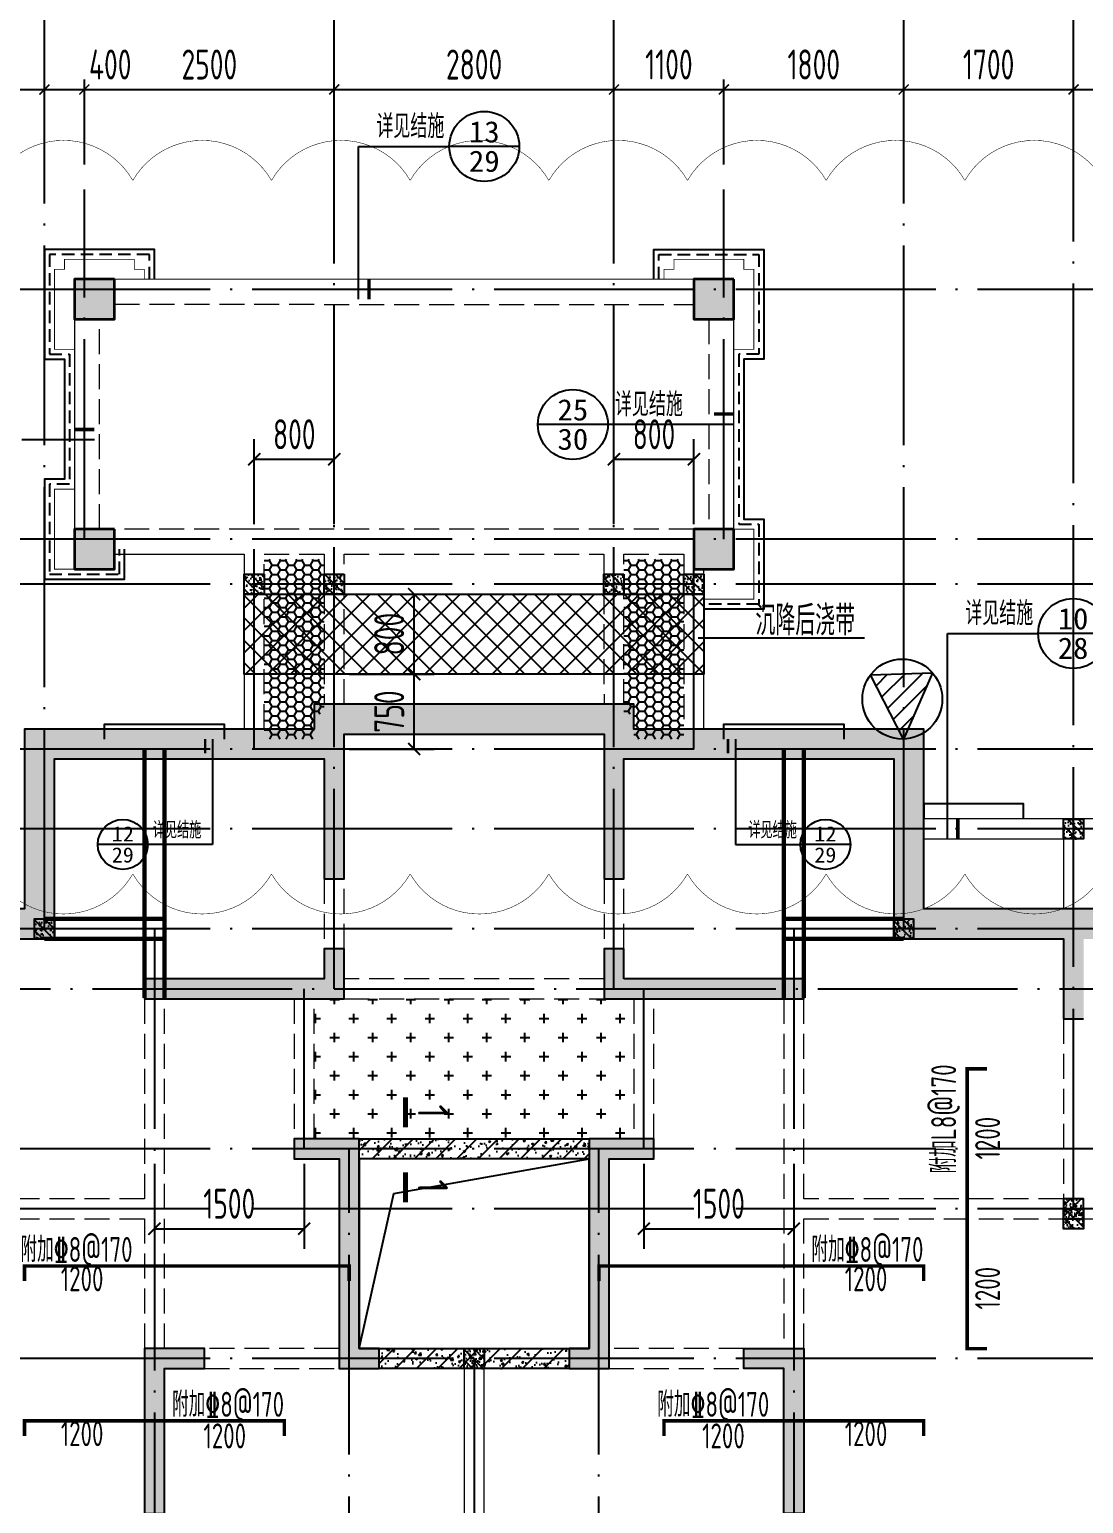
# Model space of a CAD drawing. Extents: x -1058961 to 23600, y -449123 to 2751847.
# Drawn here: x -324934 to -314384, y 18445 to 33196 of the extents above; entities that cross this region are included whole.
import ezdxf
from ezdxf.enums import TextEntityAlignment as Align

# ---------------------------------------------------------------- set-up
doc = ezdxf.new("R2010")
doc.units = 0
doc.header["$LTSCALE"] = 1000
for name, pattern in [('DASH', [0.35, 0.25, -0.1]), ('DOTE', [2.42, 2, -0.2, 0.02, -0.2]), ('HIDDEN', [0.375, 0.25, -0.125])]:
    doc.linetypes.add(name, pattern=pattern)
doc.layers.get('0').update_dxf_attribs({"linetype": 'CONTINUOUS'})
doc.layers.get('DEFPOINTS').update_dxf_attribs({"linetype": 'CONTINUOUS'})
for name, color, linetype in [('A-AXIS', 1, 'CONTINUOUS'), ('A-DOTE', 10, 'DOTE'), ('DIM_IDEN', 67, 'CONTINUOUS'), ('PUB_TEXT', 2, 'CONTINUOUS'), ('ROOF', 183, 'CONTINUOUS'), ('S-B板填充', 251, 'CONTINUOUS'), ('S-B板边线', 2, 'CONTINUOUS'), ('S-B板配筋', 6, 'CONTINUOUS'), ('S-B板配筋号', 7, 'CONTINUOUS'), ('S-D洞口', 4, 'CONTINUOUS'), ('S-J基础底板标注', 3, 'CONTINUOUS'), ('S-L主梁线', 4, 'DASH'), ('S-Q墙填充', 252, 'CONTINUOUS'), ('S-Q墙实线', 6, 'CONTINUOUS'), ('S-Q墙标注', 3, 'CONTINUOUS'), ('S-X详图标注', 3, 'CONTINUOUS'), ('S-Y一般标注', 3, 'CONTINUOUS'), ('S-Z柱填充', 252, 'CONTINUOUS'), ('S-Z柱实线', 6, 'CONTINUOUS'), ('S-板正筋', 2, 'CONTINUOUS'), ('S-构造柱', 212, 'CONTINUOUS'), ('S-楼板文字', 7, 'CONTINUOUS'), ('S-洞口边线', 7, 'CONTINUOUS'), ('THICK', 6, 'CONTINUOUS'), ('后浇带', 8, 'CONTINUOUS'), ('看线', 251, 'CONTINUOUS')]:
    doc.layers.add(name, color=color, linetype=linetype)
doc.layers.add('审图修改', color=2, linetype='CONTINUOUS', plot=False)
doc.layers.add('配箍校核', color=34, linetype='CONTINUOUS', plot=False)
doc.styles.add('_TCH_AXIS', font='COMPLEX', dxfattribs={"bigfont": 'GBCBIG'})
doc.styles.add('_TCH_LABEL', font='simhei.ttf')
doc.styles.add('TSSD_DIMENSION', font='Tssdeng.shx', dxfattribs={"width": 0.7, "bigfont": 'tssdchn.shx'})
doc.styles.add('TSSD_Label', font='Tssdeng.shx', dxfattribs={"width": 0.7, "bigfont": 'hztxt.shx'})
doc.styles.add('TSSD_REIN', font='tssdeng.shx', dxfattribs={"width": 0.7, "height": 300, "bigfont": 'tssdchn.shx'})
doc.styles.add('结构文字', font='zstxt.shx', dxfattribs={"width": 0.7, "bigfont": 'zshz.shx'})
doc.dimstyles.new('STRUCK', dxfattribs={"dimtxt": 400, "dimasz": 121, "dimexe": 200, "dimexo": 150, "dimgap": 115, "dimtad": 1, "dimdec": 0, "dimdsep": 46, "dimtxsty": '结构文字', "dimblk": 'ARCHTICK', "dimcen": 400, "dimclrd": 3, "dimclre": 3, "dimclrt": 7, "dimadec": 0, "dimazin": 0, "dimtfac": 1, "dimtdec": 0, "dimtix": 1, "dimtmove": 2, "dimatfit": 3, "dimldrblk": '_DIMX', "dimfxl": 0, "dimtolj": 1, "dimtzin": 0, "dimarcsym": 0})
doc.dimstyles.new('TSSD_100_100', dxfattribs={"dimtxt": 300, "dimasz": 100, "dimexe": 100, "dimexo": 250, "dimgap": 100, "dimtad": 1, "dimdec": 0, "dimzin": 0, "dimdsep": 46, "dimtxsty": 'TSSD_DIMENSION', "dimblk": 'ARCHTICK', "dimcen": 0, "dimdle": 100, "dimclrt": 7, "dimadec": 0, "dimazin": 0, "dimtfac": 1, "dimtdec": 0, "dimtix": 1, "dimtmove": 2, "dimatfit": 3, "dimldrblk": 'ARCHTICK', "dimfxl": 0, "dimtolj": 1, "dimtzin": 0, "dimarcsym": 0})
pattern_1 = [(0, (-266905.64, -188945.05), (81.642857, 47.136514), [54.42857, -108.857143]), (120, (-266905.64, -188945.05), (-81.642847, 47.136531), [54.42857, -108.857143]), (60, (-266905.64, -188945.05), (1e-05, 94.273045), [-108.857143, 54.42857])]
pattern_2 = [(50, (196408.63, 60814.94), (215.17805, -18.82564), [22.5, -247.5]), (355, (196408.63, 60814.94), (-41.6254, 225.65764), [18, -198]), (100.4514, (196426.56, 60813.37), (173.5528, 206.83186), [19.12206, -210.34263]), (46.1842, (196408.63, 60874.94), (320.1723, -49.6557), [33.75, -371.25]), (96.6356, (196435.3, 60870.8), (280.3988, 292.23536), [28.6831, -315.5139]), (351.1842, (196408.63, 60874.94), (280.3986, 292.2356), [27, -297]), (21, (196438.63, 60859.94), (179.07212, -120.78567), [22.5, -247.5]), (326, (196438.63, 60859.94), (72.9946, 217.545), [18, -198]), (71.4514, (196453.55, 60849.87), (252.0668, 96.75915), [19.12206, -210.34263]), (37.5, (196408.63, 60814.94), (3.647957, 99.868156), [0, -195.6, 0, -201, 0, -198.75]), (7.5, (196408.63, 60814.94), (78.92086, 118.32351), [0, -114.6, 0, -191.1, 0, -75.75]), (327.5, (196341.73, 60814.94), (160.14673, -6.76646), [0, -75, 0, -234, 0, -310.5]), (317.5, (196311.73, 60814.94), (174.95585, 30.0315), [0, -97.5, 0, -155.4, 0, -220.5]), (45, (196408.63, 60814.94), (-106.06602, 106.06602), [])]

# ---------------------------------------------------------------- blocks, each defined once
blk = doc.blocks.new('_ArchTick')
at = {"color": 0, "linetype": 'ByBlock', "const_width": 0.15}
blk.add_lwpolyline([(-0.5, -0.5), (0.5, 0.5)], dxfattribs=at)
blk = doc.blocks.new('*D3128')
at = {"layer": 'DEFPOINTS', "color": 0}
for p in [(12800, 22100), (11100, 21100), (12800, 21100)]:
    blk.add_point(p, dxfattribs=at)
at = {"layer": 'S-Y一般标注', "color": 0, "lineweight": -2}
for p, q in [((11100, 21350), (11100, 22200)), ((12800, 21350), (12800, 22200)), ((11000, 22100), (12900, 22100))]:
    blk.add_line(p, q, dxfattribs=at)
at = {"layer": 'S-Y一般标注', "color": 0, "lineweight": -2, "xscale": 100, "yscale": 100, "zscale": 100, "rotation": 180}
blk.add_blockref('_ArchTick', (11100, 22100), dxfattribs=at)
at = {"layer": 'S-Y一般标注', "color": 0, "lineweight": -2, "xscale": 100, "yscale": 100, "zscale": 100}
blk.add_blockref('_ArchTick', (12800, 22100), dxfattribs=at)
at = {"layer": 'S-Y一般标注', "color": 7, "insert": (11950, 22350), "char_height": 300, "attachment_point": 5, "style": 'TSSD_DIMENSION'}
blk.add_mtext('\\A1;1700', dxfattribs=at)
blk = doc.blocks.new('*D3129')
at = {"layer": 'DEFPOINTS', "color": 0}
for p in [(13200, 22100), (12800, 21100), (13200, 21100)]:
    blk.add_point(p, dxfattribs=at)
at = {"layer": 'S-Y一般标注', "color": 0, "lineweight": -2}
for p, q in [((12800, 21350), (12800, 22200)), ((13200, 21350), (13200, 22200)), ((12700, 22100), (13300, 22100))]:
    blk.add_line(p, q, dxfattribs=at)
at = {"layer": 'S-Y一般标注', "color": 0, "lineweight": -2, "xscale": 100, "yscale": 100, "zscale": 100, "rotation": 180}
blk.add_blockref('_ArchTick', (12800, 22100), dxfattribs=at)
at = {"layer": 'S-Y一般标注', "color": 0, "lineweight": -2, "xscale": 100, "yscale": 100, "zscale": 100}
blk.add_blockref('_ArchTick', (13200, 22100), dxfattribs=at)
at = {"layer": 'S-Y一般标注', "color": 7, "insert": (13458, 22350), "char_height": 300, "attachment_point": 5, "style": 'TSSD_DIMENSION'}
blk.add_mtext('\\A1;400', dxfattribs=at)
blk = doc.blocks.new('*D3130')
at = {"layer": 'DEFPOINTS', "color": 0}
for p in [(18500, 22100), (15700, 21100), (18500, 21100)]:
    blk.add_point(p, dxfattribs=at)
at = {"layer": 'S-Y一般标注', "color": 0, "lineweight": -2}
for p, q in [((15700, 21350), (15700, 22200)), ((18500, 21350), (18500, 22200)), ((15600, 22100), (18600, 22100))]:
    blk.add_line(p, q, dxfattribs=at)
at = {"layer": 'S-Y一般标注', "color": 0, "lineweight": -2, "xscale": 100, "yscale": 100, "zscale": 100, "rotation": 180}
blk.add_blockref('_ArchTick', (15700, 22100), dxfattribs=at)
at = {"layer": 'S-Y一般标注', "color": 0, "lineweight": -2, "xscale": 100, "yscale": 100, "zscale": 100}
blk.add_blockref('_ArchTick', (18500, 22100), dxfattribs=at)
at = {"layer": 'S-Y一般标注', "color": 7, "insert": (17100, 22350), "char_height": 300, "attachment_point": 5, "style": 'TSSD_DIMENSION'}
blk.add_mtext('\\A1;2800', dxfattribs=at)
blk = doc.blocks.new('*D3131')
at = {"layer": 'DEFPOINTS', "color": 0}
for p in [(19600, 22100), (18500, 21100), (19600, 21100)]:
    blk.add_point(p, dxfattribs=at)
at = {"layer": 'S-Y一般标注', "color": 0, "lineweight": -2}
for p, q in [((18500, 21350), (18500, 22200)), ((19600, 21350), (19600, 22200)), ((18400, 22100), (19700, 22100))]:
    blk.add_line(p, q, dxfattribs=at)
at = {"layer": 'S-Y一般标注', "color": 0, "lineweight": -2, "xscale": 100, "yscale": 100, "zscale": 100, "rotation": 180}
blk.add_blockref('_ArchTick', (18500, 22100), dxfattribs=at)
at = {"layer": 'S-Y一般标注', "color": 0, "lineweight": -2, "xscale": 100, "yscale": 100, "zscale": 100}
blk.add_blockref('_ArchTick', (19600, 22100), dxfattribs=at)
at = {"layer": 'S-Y一般标注', "color": 7, "insert": (19050, 22350), "char_height": 300, "attachment_point": 5, "style": 'TSSD_DIMENSION'}
blk.add_mtext('\\A1;1100', dxfattribs=at)
blk = doc.blocks.new('*D3132')
at = {"layer": 'DEFPOINTS', "color": 0}
for p in [(23100, 22100), (21400, 21100), (23100, 21100)]:
    blk.add_point(p, dxfattribs=at)
at = {"layer": 'S-Y一般标注', "color": 0, "lineweight": -2}
for p, q in [((21400, 21350), (21400, 22200)), ((23100, 21350), (23100, 22200)), ((21300, 22100), (23200, 22100))]:
    blk.add_line(p, q, dxfattribs=at)
at = {"layer": 'S-Y一般标注', "color": 0, "lineweight": -2, "xscale": 100, "yscale": 100, "zscale": 100, "rotation": 180}
blk.add_blockref('_ArchTick', (21400, 22100), dxfattribs=at)
at = {"layer": 'S-Y一般标注', "color": 0, "lineweight": -2, "xscale": 100, "yscale": 100, "zscale": 100}
blk.add_blockref('_ArchTick', (23100, 22100), dxfattribs=at)
at = {"layer": 'S-Y一般标注', "color": 7, "insert": (22250, 22350), "char_height": 300, "attachment_point": 5, "style": 'TSSD_DIMENSION'}
blk.add_mtext('\\A1;1700', dxfattribs=at)
blk = doc.blocks.new('*D3133')
at = {"layer": 'DEFPOINTS', "color": 0}
for p in [(24900, 22100), (23100, 21100), (24900, 21100)]:
    blk.add_point(p, dxfattribs=at)
at = {"layer": 'S-Y一般标注', "color": 0, "lineweight": -2}
for p, q in [((23100, 21350), (23100, 22200)), ((24900, 21350), (24900, 22200)), ((23000, 22100), (25000, 22100))]:
    blk.add_line(p, q, dxfattribs=at)
at = {"layer": 'S-Y一般标注', "color": 0, "lineweight": -2, "xscale": 100, "yscale": 100, "zscale": 100, "rotation": 180}
blk.add_blockref('_ArchTick', (23100, 22100), dxfattribs=at)
at = {"layer": 'S-Y一般标注', "color": 0, "lineweight": -2, "xscale": 100, "yscale": 100, "zscale": 100}
blk.add_blockref('_ArchTick', (24900, 22100), dxfattribs=at)
at = {"layer": 'S-Y一般标注', "color": 7, "insert": (24000, 22350), "char_height": 300, "attachment_point": 5, "style": 'TSSD_DIMENSION'}
blk.add_mtext('\\A1;1800', dxfattribs=at)
blk = doc.blocks.new('*D3160')
at = {"layer": 'DEFPOINTS', "color": 0}
for p in [(15700, 22100), (13200, 21100), (15700, 21100)]:
    blk.add_point(p, dxfattribs=at)
at = {"layer": 'S-Y一般标注', "color": 0, "lineweight": -2}
for p, q in [((13200, 21350), (13200, 22200)), ((15700, 21350), (15700, 22200)), ((13100, 22100), (15800, 22100))]:
    blk.add_line(p, q, dxfattribs=at)
at = {"layer": 'S-Y一般标注', "color": 0, "lineweight": -2, "xscale": 100, "yscale": 100, "zscale": 100, "rotation": 180}
blk.add_blockref('_ArchTick', (13200, 22100), dxfattribs=at)
at = {"layer": 'S-Y一般标注', "color": 0, "lineweight": -2, "xscale": 100, "yscale": 100, "zscale": 100}
blk.add_blockref('_ArchTick', (15700, 22100), dxfattribs=at)
at = {"layer": 'S-Y一般标注', "color": 7, "insert": (14450, 22350), "char_height": 300, "attachment_point": 5, "style": 'TSSD_DIMENSION'}
blk.add_mtext('\\A1;2500', dxfattribs=at)
blk = doc.blocks.new('*D3161')
at = {"layer": 'DEFPOINTS', "color": 0}
for p in [(21400, 22100), (19600, 21100), (21400, 21100)]:
    blk.add_point(p, dxfattribs=at)
at = {"layer": 'S-Y一般标注', "color": 0, "lineweight": -2}
for p, q in [((19600, 21350), (19600, 22200)), ((21400, 21350), (21400, 22200)), ((19500, 22100), (21500, 22100))]:
    blk.add_line(p, q, dxfattribs=at)
at = {"layer": 'S-Y一般标注', "color": 0, "lineweight": -2, "xscale": 100, "yscale": 100, "zscale": 100, "rotation": 180}
blk.add_blockref('_ArchTick', (19600, 22100), dxfattribs=at)
at = {"layer": 'S-Y一般标注', "color": 0, "lineweight": -2, "xscale": 100, "yscale": 100, "zscale": 100}
blk.add_blockref('_ArchTick', (21400, 22100), dxfattribs=at)
at = {"layer": 'S-Y一般标注', "color": 7, "insert": (20500, 22350), "char_height": 300, "attachment_point": 5, "style": 'TSSD_DIMENSION'}
blk.add_mtext('\\A1;1800', dxfattribs=at)
blk = doc.blocks.new('20210803.08135812')
at = {"color": 1, "const_width": 8}
for points in [[(8750, 15500), (8550, 15500), (8550, 16300), (8650, 16300), (8650, 16400), (8940, 16400), (8940, 16400), (9060, 16400), (9060, 16400), (9350, 16400), (9350, 16300), (9450, 16300), (9450, 16200)], [(15350, 15500), (15550, 15500), (15550, 16300), (15450, 16300), (15450, 16400), (15160, 16400), (15160, 16400), (15040, 16400), (15040, 16400), (14750, 16400), (14750, 16300), (14650, 16300), (14650, 16200)], [(8750, 14100), (8550, 14100), (8550, 13300), (9150, 13300), (9150, 13500)], [(15350, 13700), (15550, 13700), (15550, 13000), (15050, 13000)]]:
    blk.add_lwpolyline(points, dxfattribs=at)
at = {"layer": '看线', "color": 201}
for points in [[(9550, 16200), (9550, 16500), (8450, 16500), (8450, 15400), (8650, 15400), (8650, 14200), (8450, 14200), (8450, 13200), (9250, 13200), (9250, 13500)], [(14550, 16200), (14550, 16500), (15650, 16500), (15650, 15400), (15450, 15400), (15450, 13800), (15650, 13800), (15650, 12900), (15050, 12900)]]:
    blk.add_lwpolyline(points, dxfattribs=at)
at = {"layer": '看线', "color": 201, "linetype": 'HIDDEN', "ltscale": 0.5}
for points in [[(9500, 16200), (9500, 16450), (8500, 16450), (8500, 15450), (8700, 15450), (8700, 14150), (8500, 14150), (8500, 13250), (9200, 13250), (9200, 13500)], [(14600, 16200), (14600, 16450), (15600, 16450), (15600, 15450), (15400, 15450), (15400, 13750), (15600, 13750), (15600, 12950), (15050, 12950)]]:
    blk.add_lwpolyline(points, dxfattribs=at)
at = {"layer": '看线', "color": 202, "ltscale": 0.5}
for points in [[(9050, 11600), (9050, 11750), (10250, 11750), (10250, 11600)], [(15250, 11600), (15250, 11750), (16450, 11750), (16450, 11600)], [(18250, 10800), (18250, 10950), (17250, 10950), (17250, 10800)]]:
    blk.add_lwpolyline(points, dxfattribs=at)
blk = doc.blocks.new('20210807.15313460')
at = {"layer": 'S-Q墙填充', "ltscale": 0.5}
h = blk.add_hatch(dxfattribs=at)
h.set_pattern_fill('ARMORED', color=252, scale=30, style=0)
h.set_pattern_definition([(50, (11951.9, 28771.39), (215.17805, -18.82564), [22.5, -247.5]), (355, (11951.9, 28771.4), (-41.6254, 225.65764), [18, -198]), (100.4514, (11969.82, 28769.82), (173.5528, 206.83186), [19.12206, -210.34263]), (46.1842, (11951.9, 28831.4), (320.1723, -49.6557), [33.75, -371.25]), (96.6356, (11978.57, 28827.25), (280.3988, 292.2354), [28.6831, -315.5139]), (351.1842, (11951.9, 28831.4), (280.3986, 292.2356), [27, -297]), (21, (11981.9, 28816.39), (179.07212, -120.78567), [22.5, -247.5]), (326, (11981.9, 28816.4), (72.9946, 217.545), [18, -198]), (71.4514, (11996.82, 28806.32), (252.0668, 96.75915), [19.12206, -210.34263]), (37.5, (11951.89, 28771.39), (3.647957, 99.868156), [0, -195.6, 0, -201, 0, -198.75]), (7.5, (11951.89, 28771.39), (78.92086, 118.32351), [0, -114.6, 0, -191.1, 0, -75.75]), (327.5, (11884.99, 28771.39), (160.14673, -6.76646), [0, -75, 0, -234, 0, -310.5]), (317.5, (11855, 28771.39), (174.95585, 30.0315), [0, -97.5, 0, -155.4, 0, -220.5]), (45, (11951.9, 28771.39), (-106.06602, 106.06602), [])])
h.paths.add_polyline_path([(111216, 66240), (109616, 66240), (109216, 66240), (106316, 66240), (105866, 66240), (104966, 66240), (104516, 66240), (103016, 66240), (103016, 67040), (103016, 68040), (102366, 68040), (100716, 68038), (100116, 68041), (100115, 68290), (96916, 68290), (96916, 68040), (96316, 68040), (94716, 68040), (94016, 68040), (94016, 67040), (94016, 66240), (81316, 66240), (80866, 66240), (79966, 66240), (79516, 66240), (78016, 66240), (78016, 67040), (78016, 68040), (77366, 68040), (75715, 68040), (75116, 68040), (75116, 68290), (71916, 68290), (71916, 68040), (71316, 68040), (69716, 68040), (69016, 68040), (69016, 67040), (69016, 66240), (60816, 66240), (60816, 63240), (60816, 60640), (60816, 58540), (63616, 58540), (70116, 58539), (70116, 57340), (71166, 57340), (73516, 57340), (75866, 57340), (76916, 57340), (76916, 58440), (82516, 58440), (83416, 58440), (86016, 58440), (88616, 58440), (89516, 58440), (95116, 58440), (95116, 57440), (96166, 57440), (98516, 57440), (100866, 57440), (101916, 57440), (101916, 58540), (107516, 58540), (108416, 58540), (111216, 58540)])
h.paths.add_polyline_path([(64616, 58840), (64616, 60290), (64416, 60290), (64416, 58840), (63616, 58840), (61116, 58840), (61116, 60640), (61116, 63140), (61816, 63140), (61816, 63340), (61116, 63340), (61116, 65940), (61516, 65940), (62416, 65940), (62716, 65940), (62716, 65290), (62916, 65290), (62916, 65940), (65616, 65940), (65616, 63140), (65816, 63140), (65816, 65940), (66166, 65940), (67066, 65940), (67416, 65940), (67416, 65140), (67616, 65140), (67616, 65940), (69316, 65940), (69316, 67040), (69316, 67740), (69716, 67740), (71316, 67740), (72016, 67740), (72016, 66540), (72216, 66540), (72216, 67840), (72216, 67990), (74816, 67990), (74816, 67840), (74816, 66540), (75016, 66540), (75016, 67740), (75715, 67740), (77366, 67740), (77716, 67740), (77716, 67040), (77716, 65940), (79416, 65940), (79416, 65140), (79616, 65140), (79616, 65940), (79966, 65940), (80866, 65940), (81216, 65940), (81216, 63140), (81416, 63140), (81416, 65940), (84116, 65940), (84116, 63140), (84316, 63140), (84316, 65940), (84616, 65940), (85616, 65940), (85916, 65940), (85916, 65940), (86116, 65940), (86116, 65940), (86416, 65940), (87416, 65940), (87716, 65940), (87716, 63139), (87916, 63139), (87916, 65940), (90616, 65940), (90616, 63140), (90816, 63140), (90816, 65940), (91166, 65940), (92066, 65940), (92416, 65940), (92416, 65140), (92616, 65140), (92616, 65940), (94316, 65940), (94316, 67040), (94316, 67740), (94716, 67740), (96316, 67740), (97016, 67740), (97016, 66540), (97216, 66540), (97216, 67990), (99816, 67990), (99816, 66540), (100016, 66540), (100016, 67740), (100716, 67740), (102366, 67740), (102716, 67740), (102716, 67040), (102716, 65940), (104416, 65940), (104416, 65140), (104616, 65140), (104616, 65940), (104966, 65940), (105866, 65940), (106216, 65940), (106216, 63140), (106416, 63140), (106416, 65940), (109116, 65940), (109116, 65290), (109316, 65290), (109316, 65940), (109616, 65940), (110516, 65940), (110916, 65940), (110916, 63340), (110216, 63340), (110216, 63140), (110916, 63140), (110916, 60640), (110916, 58840), (108416, 58840), (107616, 58840), (107616, 60290), (107416, 60290), (107416, 58840), (101916, 58840), (101916, 59090), (101616, 59090), (101616, 58740), (101616, 57740), (100866, 57740), (98516, 57740), (96166, 57740), (95416, 57740), (95416, 58740), (95416, 59090), (95116, 59090), (95116, 58740), (89616, 58740), (89616, 60290), (89416, 60290), (89416, 58740), (88616, 58740), (86016, 58740), (83416, 58740), (82616, 58740), (82616, 60290), (82416, 60290), (82416, 58740), (76916, 58739), (76916, 59090), (76616, 59090), (76616, 58739), (76616, 57640), (75866, 57640), (73516, 57640), (71166, 57640), (70416, 57640), (70416, 58739), (70416, 59090), (70116, 59090), (70116, 58839)], flags=16)
at = {"layer": 'S-Q墙填充'}
h = blk.add_hatch(color=252, dxfattribs=at)
h.dxf.hatch_style = 1
h.paths.add_polyline_path([(72216, 65340), (72216, 65840), (72016, 65840), (72016, 65540), (71816, 65540), (70216, 65540), (70216, 65340), (71816, 65340)])
h = blk.add_hatch(color=252, dxfattribs=at)
h.dxf.hatch_style = 1
h.paths.add_polyline_path([(75016, 65540), (75016, 65840), (74816, 65840), (74816, 65340), (75216, 65340), (76816, 65340), (76816, 65540), (75216, 65540)])
h = blk.add_hatch(color=252, dxfattribs=at)
h.dxf.hatch_style = 1
h.paths.add_polyline_path([(72366, 63940), (71716, 63940), (71716, 63740), (72166, 63740), (72166, 61640), (72566, 61640), (72566, 61840), (72366, 61840)])
h = blk.add_hatch(color=252, dxfattribs=at)
h.dxf.hatch_style = 1
h.paths.add_polyline_path([(74666, 61840), (74466, 61840), (74466, 61640), (74866, 61640), (74866, 63740), (75316, 63740), (75316, 63940), (74666, 63940)])
h = blk.add_hatch(color=252, dxfattribs=at)
h.dxf.hatch_style = 1
h.paths.add_polyline_path([(70416, 60189), (70416, 61640), (70816, 61640), (70816, 61840), (70216, 61840), (70216, 60189)])
h = blk.add_hatch(color=252, dxfattribs=at)
h.dxf.hatch_style = 1
h.paths.add_polyline_path([(76616, 60189), (76616, 61640), (76216, 61640), (76216, 61840), (76816, 61840), (76816, 60189)])
at = {"layer": 'S-Z柱填充'}
for points in [[(69916, 72540), (69516, 72540), (69516, 72140), (69916, 72140)], [(76116, 72540), (75716, 72540), (75716, 72140), (76116, 72140)], [(69916, 70040), (69516, 70040), (69516, 69640), (69916, 69640)], [(76116, 70040), (75716, 70040), (75716, 69640), (76116, 69640)]]:
    blk.add_hatch(color=256, dxfattribs=at).paths.add_polyline_path(points)
at = {"layer": 'S-D洞口', "color": 5}
blk.add_lwpolyline([(72366, 61840), (74666, 61840), (74666, 63740), (72366, 63740), (72366, 61840), (72712, 63393), (74666, 63740)], dxfattribs=at)
at = {"layer": 'S-L主梁线', "linetype": 'ByBlock', "lineweight": 18}
for p, q in [((75716, 72539), (69916, 72540)), ((69516, 72140), (69516, 70040)), ((76116, 70040), (76116, 72140)), ((69916, 69790), (71215, 69790)), ((71215, 69790), (71215, 68040)), ((75815, 68040), (75815, 69640)), ((79516, 67140), (78016, 67140)), ((81316, 67140), (79516, 67140)), ((78016, 66940), (79416, 66940)), ((79416, 66940), (79416, 66240)), ((73416, 61640), (73416, 57640)), ((73616, 57640), (73616, 61640))]:
    blk.add_line(p, q, dxfattribs=at)
at = {"layer": 'S-L主梁线', "linetype": 'DASH', "lineweight": 18}
for p, q in [((69916, 72290), (75716, 72289)), ((69766, 70040), (69766, 72140)), ((75866, 72140), (75866, 70040)), ((71315, 70040), (69916, 70040)), ((72116, 70040), (71315, 70040)), ((74915, 70040), (72116, 70040)), ((75716, 70040), (74915, 70040)), ((71415, 68040), (71415, 69790)), ((71415, 69790), (72016, 69790)), ((72016, 69790), (72016, 68290)), ((72216, 68290), (72216, 69790)), ((72216, 69790), (74815, 69790)), ((74815, 69790), (74816, 68290)), ((75016, 68290), (75015, 69790)), ((75015, 69790), (75615, 69790)), ((75615, 69790), (75615, 68040)), ((72016, 66540), (72016, 65840)), ((72216, 65840), (72216, 66540)), ((74816, 66540), (74816, 65840)), ((75016, 65840), (75016, 66540)), ((74816, 65540), (72216, 65540)), ((70216, 65340), (70216, 63340)), ((70416, 63240), (70416, 65340)), ((71716, 65340), (71716, 63940)), ((71916, 63940), (71916, 65340)), ((72216, 65340), (74816, 65340)), ((75116, 65340), (75116, 63940)), ((75316, 63940), (75316, 65340)), ((76616, 65340), (76616, 63240)), ((76816, 63340), (76816, 65340)), ((79416, 65140), (79416, 63340)), ((74666, 63940), (72366, 63940)), ((72366, 63740), (74666, 63740)), ((70216, 63340), (67616, 63340)), ((79416, 63340), (76816, 63340)), ((67516, 63140), (70216, 63140)), ((70216, 63140), (70216, 61840)), ((70416, 61840), (70416, 63240)), ((76616, 63240), (76616, 61840)), ((76816, 63140), (79516, 63140)), ((76816, 61840), (76816, 63140)), ((79516, 63140), (81216, 63140)), ((72166, 61840), (70816, 61840)), ((73516, 61840), (72566, 61840)), ((74466, 61840), (73516, 61840)), ((76216, 61840), (74866, 61840)), ((70416, 61640), (70416, 61640)), ((70816, 61640), (72166, 61640)), ((72566, 61640), (73416, 61640)), ((73616, 61640), (74466, 61640)), ((74866, 61640), (76216, 61640)), ((76616, 61640), (76616, 61640))]:
    blk.add_line(p, q, dxfattribs=at)
at = {"layer": 'S-Q墙实线'}
for points in [[(94016, 66240), (81316, 66240), (80866, 66240), (79966, 66240), (79516, 66240), (78016, 66240), (78016, 68040), (75116, 68040), (75116, 68290), (71916, 68290), (71916, 68040), (69016, 68040), (69016, 66240), (60816, 66240), (60816, 58540), (70116, 58539), (70116, 57340), (70966, 57340), (73516, 57340), (76066, 57340), (76916, 57340), (76916, 58440), (95116, 58440)], [(67616, 65940), (69316, 65940), (69316, 67740), (72016, 67740), (72016, 66540), (72216, 66540), (72216, 67940), (72216, 67990), (74816, 67990), (74816, 67940), (74816, 66540), (75016, 66540), (75016, 67740), (77716, 67740), (77716, 65940), (79416, 65940), (79416, 65140), (79616, 65140)]]:
    blk.add_lwpolyline(points, dxfattribs=at)
for points in [[(72216, 65340), (72216, 65840), (72016, 65840), (72016, 65540), (71816, 65540), (70216, 65540), (70216, 65340), (71816, 65340)], [(75016, 65540), (75016, 65840), (74816, 65840), (74816, 65340), (75216, 65340), (76816, 65340), (76816, 65540), (75216, 65540)], [(72366, 63940), (71716, 63940), (71716, 63740), (72166, 63740), (72166, 61640), (72566, 61640), (72566, 61840), (72366, 61840)], [(74666, 61840), (74466, 61840), (74466, 61640), (74866, 61640), (74866, 63740), (75316, 63740), (75316, 63940), (74666, 63940)], [(70416, 60189), (70416, 61640), (70816, 61640), (70816, 61840), (70216, 61840), (70216, 60189)], [(76616, 60189), (76616, 61640), (76216, 61640), (76216, 61840), (76816, 61840), (76816, 60189)]]:
    blk.add_lwpolyline(points, close=True, dxfattribs=at)
at = {"layer": 'S-Z柱实线', "lineweight": 35}
for points in [[(69916, 72540), (69516, 72540), (69516, 72140), (69916, 72140)], [(76116, 72540), (75716, 72540), (75716, 72140), (76116, 72140)], [(69916, 70040), (69516, 70040), (69516, 69640), (69916, 69640)], [(76116, 70040), (75716, 70040), (75716, 69640), (76116, 69640)]]:
    blk.add_lwpolyline(points, close=True, dxfattribs=at)
blk = doc.blocks.new('20210804.00390298')
at = {"layer": 'S-Q墙填充'}
h = blk.add_hatch(dxfattribs=at)
h.set_pattern_fill('ARMORED', color=252, scale=30, style=0)
h.set_pattern_definition(pattern_2)
h.paths.add_polyline_path([(51842, 63749), (54142, 63749), (54142, 63549), (51842, 63549)])
h = blk.add_hatch(dxfattribs=at)
h.set_pattern_fill('ARMORED', color=252, scale=30, style=0)
h.set_pattern_definition(pattern_2)
h.paths.add_polyline_path([(52042, 61649), (53942, 61649), (53942, 61449), (52042, 61449)])
at = {"layer": 'S-B板边线'}
for points in [[(51842, 63749), (54142, 63749), (54142, 63549), (51842, 63549)], [(52042, 61649), (53942, 61649), (53942, 61449), (52042, 61449)]]:
    blk.add_lwpolyline(points, close=True, dxfattribs=at)
at = {"layer": 'THICK', "const_width": 50}
for points in [[(52304, 63863), (52304, 64163)], [(52304, 63413), (52304, 63113)]]:
    blk.add_lwpolyline(points, dxfattribs=at)
at = {"layer": 'THICK', "style": 'TSSD_Label'}
for p in [(52429, 64094), (52429, 63344)]:
    blk.add_text('1', height=300, rotation=270, dxfattribs=at).set_placement(p)
blk = doc.blocks.new('20210730.02141516')
at = {"layer": 'S-构造柱'}
h = blk.add_hatch(dxfattribs=at)
h.set_pattern_fill('ARMORED', color=256, scale=15, angle=-90, style=0)
h.set_pattern_definition([(320, (-154189.41, 3278673.45), (-9.4128202, -107.5890274), [11.25, -123.75]), (265, (-154189.41, 3278673.45), (112.82882, 20.8127), [9, -99]), (10.4514, (-154190.19, 3278664.49), (103.4159313, -86.7764073), [9.5610285, -105.1713168]), (316.1842, (-154159.41, 3278673.45), (-24.827852, -160.0861573), [16.875, -185.625]), (6.6356, (-154161.48, 3278660.11), (146.117681, -140.199406), [14.341543, -157.75695]), (261.1842, (-154159.41, 3278673.45), (146.11779, -140.199292), [13.5, -148.5]), (291, (-154166.91, 3278658.45), (-60.3928336, -89.5360578), [11.25, -123.75]), (236, (-154166.91, 3278658.45), (108.7725068, -36.4972998), [9, -99]), (341.4514, (-154171.94, 3278650.99), (48.3795745, -126.0333943), [9.5610285, -105.1713168]), (307.5, (-154189.41, 3278673.454), (49.93407807, -1.8239783), [0, -97.8, 0, -100.5, 0, -99.375]), (277.5, (-154189.41, 3278673.454), (59.1617568, -39.4604306), [0, -57.3, 0, -95.55, 0, -37.875]), (237.5, (-154189.41, 3278706.904), (-3.38323076, -80.07336543), [0, -37.5, 0, -117, 0, -155.25]), (227.5, (-154189.41, 3278721.904), (15.0157473, -87.4779254), [0, -48.75, 0, -77.7, 0, -110.25]), (315, (-154189.41, 3278673.454), (53.0330086, 53.0330086), [])])
h.paths.add_polyline_path([(200, 200), (200, 0), (0, 0), (0, 200)])
blk.add_lwpolyline([(200, 200), (200, 0), (0, 0), (0, 200)], close=True, dxfattribs=at)
blk = doc.blocks.new('20210809.18285270')
at = {"layer": 'ROOF', "rotation": 359.9999999538236}
for p in [(10300, 12550), (11100, 12550), (13900, 12550), (14700, 12550), (8200, 9100)]:
    blk.add_blockref('20210730.02141516', p, dxfattribs=at)
at = {"layer": 'ROOF'}
for p in [(18500, 10100), (16800, 9100), (18500, 6200), (12500, 4800)]:
    blk.add_blockref('20210730.02141516', p, dxfattribs=at)
at = {"layer": 'ROOF', "xscale": -1, "rotation": 4.61764226855621e-08}
blk.add_blockref('20210730.02141516', (18700, 6300), dxfattribs=at)
blk = doc.blocks.new('*D2727')
at = {"layer": 'DEFPOINTS', "color": 0}
for p in [(-205458, 207289), (-203959, 207289), (-203959, 206489)]:
    blk.add_point(p, dxfattribs=at)
at = {"layer": 'S-Q墙标注', "color": 3, "lineweight": -2}
for p, q in [((-205458, 207139), (-205458, 206289)), ((-203959, 207139), (-203959, 206289)), ((-205458, 206489), (-203959, 206489))]:
    blk.add_line(p, q, dxfattribs=at)
at = {"layer": 'S-Q墙标注', "color": 3, "lineweight": -2, "xscale": 121, "yscale": 121, "zscale": 121, "rotation": 180}
blk.add_blockref('_ArchTick', (-205458, 206489), dxfattribs=at)
at = {"layer": 'S-Q墙标注', "color": 3, "lineweight": -2, "xscale": 121, "yscale": 121, "zscale": 121}
blk.add_blockref('_ArchTick', (-203959, 206489), dxfattribs=at)
at = {"layer": 'S-Q墙标注', "color": 7, "insert": (-204709, 206739), "char_height": 300, "attachment_point": 5, "style": 'TSSD_REIN'}
blk.add_mtext('\\A1;1500', dxfattribs=at)
blk = doc.blocks.new('_DIMX')
blk.add_line((-150, 0), (150, 0))
at = {"const_width": 50}
blk.add_lwpolyline([(-70, -70), (70, 70)], dxfattribs=at)
blk = doc.blocks.new('*D2728')
at = {"layer": 'DEFPOINTS', "color": 0}
for p in [(-200559, 207289), (-199059, 207289), (-199059, 206489)]:
    blk.add_point(p, dxfattribs=at)
at = {"layer": 'S-Q墙标注', "color": 3, "lineweight": -2}
for p, q in [((-200559, 207139), (-200559, 206289)), ((-199059, 207139), (-199059, 206289)), ((-200559, 206489), (-199059, 206489))]:
    blk.add_line(p, q, dxfattribs=at)
at = {"layer": 'S-Q墙标注', "color": 3, "lineweight": -2, "xscale": 121, "yscale": 121, "zscale": 121, "rotation": 180}
blk.add_blockref('_ArchTick', (-200559, 206489), dxfattribs=at)
at = {"layer": 'S-Q墙标注', "color": 3, "lineweight": -2, "xscale": 121, "yscale": 121, "zscale": 121}
blk.add_blockref('_ArchTick', (-199059, 206489), dxfattribs=at)
at = {"layer": 'S-Q墙标注', "color": 7, "insert": (-199809, 206739), "char_height": 300, "attachment_point": 5, "style": 'TSSD_REIN'}
blk.add_mtext('\\A1;1500', dxfattribs=at)
blk = doc.blocks.new('*D2751')
at = {"layer": 'DEFPOINTS', "color": 0}
for p in [(-321884, 28895), (-322684, 28095), (-321884, 28095)]:
    blk.add_point(p, dxfattribs=at)
at = {"layer": 'S-Q墙标注', "color": 3, "lineweight": -2}
for p, q in [((-322684, 28245), (-322684, 29095)), ((-321884, 28245), (-321884, 29095)), ((-322684, 28895), (-321884, 28895))]:
    blk.add_line(p, q, dxfattribs=at)
at = {"layer": 'S-Q墙标注', "color": 3, "lineweight": -2, "xscale": 121, "yscale": 121, "zscale": 121, "rotation": 180}
blk.add_blockref('_ArchTick', (-322684, 28895), dxfattribs=at)
at = {"layer": 'S-Q墙标注', "color": 3, "lineweight": -2, "xscale": 121, "yscale": 121, "zscale": 121}
blk.add_blockref('_ArchTick', (-321884, 28895), dxfattribs=at)
at = {"layer": 'S-Q墙标注', "color": 7, "insert": (-322284, 29145), "char_height": 300, "attachment_point": 5, "style": 'TSSD_REIN'}
blk.add_mtext('\\A1;800', dxfattribs=at)
blk = doc.blocks.new('*D2752')
at = {"layer": 'DEFPOINTS', "color": 0}
for p in [(-318284, 28895), (-319084, 28095), (-318284, 28095)]:
    blk.add_point(p, dxfattribs=at)
at = {"layer": 'S-Q墙标注', "color": 3, "lineweight": -2}
for p, q in [((-319084, 28245), (-319084, 29095)), ((-318284, 28245), (-318284, 29095)), ((-319084, 28895), (-318284, 28895))]:
    blk.add_line(p, q, dxfattribs=at)
at = {"layer": 'S-Q墙标注', "color": 3, "lineweight": -2, "xscale": 121, "yscale": 121, "zscale": 121, "rotation": 180}
blk.add_blockref('_ArchTick', (-319084, 28895), dxfattribs=at)
at = {"layer": 'S-Q墙标注', "color": 3, "lineweight": -2, "xscale": 121, "yscale": 121, "zscale": 121}
blk.add_blockref('_ArchTick', (-318284, 28895), dxfattribs=at)
at = {"layer": 'S-Q墙标注', "color": 7, "insert": (-318684, 29145), "char_height": 300, "attachment_point": 5, "style": 'TSSD_REIN'}
blk.add_mtext('\\A1;800', dxfattribs=at)
blk = doc.blocks.new('20210811.10154474')
at = {"layer": 'DIM_IDEN'}
for p, q in [((11690, 18335), (12599, 18335)), ((11690, 16805), (11690, 18335)), ((13299, 18335), (12599, 18335)), ((14186, 15552), (13486, 15552)), ((15030, 15552), (14186, 15552)), ((15447, 15552), (15030, 15552)), ((9047, 15398), (8321, 15398)), ((17584, 13461), (18493, 13461)), ((17584, 11405), (17584, 13461)), ((19193, 13461), (18493, 13461)), ((10230, 12405), (10230, 11350)), ((15464, 12405), (15464, 11350)), ((9581, 11350), (9081, 11350)), ((10230, 11350), (9581, 11350)), ((15464, 11350), (16113, 11350)), ((16613, 11350), (16113, 11350))]:
    blk.add_line(p, q, dxfattribs=at)
for points, const_width in [([(11795, 16805), (11795, 17005)], 35), ([(15447, 15657), (15247, 15657)], 35), ([(9047, 15503), (8847, 15503)], 35), ([(10155, 12405), (10155, 12262)], 25), ([(15389, 12405), (15389, 12262)], 25), ([(17689, 11405), (17689, 11605)], 35)]:
    blk.add_lwpolyline(points, dxfattribs=dict(at, const_width=const_width))
for centre, radius in [((12949, 18335), 350), ((13836, 15552), 350), ((18843, 13461), 350), ((9331, 11350), 250), ((16363, 11350), 250)]:
    blk.add_circle(centre, radius, dxfattribs=at)
at = {"layer": 'PUB_TEXT', "style": '_TCH_AXIS'}
for height, p in [(236.3, (11869, 18418)), (236.3, (14256, 15635)), (236.3, (17763, 13545)), (168.8, (9631, 11410)), (168.8, (15592, 11410))]:
    blk.add_text('详见结施', height=height, dxfattribs=at).set_placement(p)
at = {"layer": 'PUB_TEXT', "style": '_TCH_LABEL'}
for s, height, width, p, p2 in [('13', 212.7, 1.00565, (12795, 18375), (13103, 18375)), ('29', 212.7, 1.00565, (12795, 18081), (13103, 18081)), ('25', 212.3, 1.011364, (13681, 15593), (13990, 15593)), ('30', 212.7, 1.00565, (13682, 15299), (13989, 15299)), ('10', 213.8, 0.988889, (18691, 13502), (18995, 13502)), ('28', 213.8, 0.988889, (18691, 13207), (18995, 13207)), ('12', 151.1, 1.022989, (9220, 11380), (9442, 11380)), ('12', 151.1, 1.022989, (16252, 11380), (16474, 11380)), ('29', 151.9, 1.00565, (9221, 11169), (9441, 11169)), ('29', 151.9, 1.00565, (16253, 11169), (16473, 11169))]:
    blk.add_text(s, height=height, dxfattribs=dict(at, width=width)).set_placement(p, p2, align=Align.FIT)
blk = doc.blocks.new('*D3354')
at = {"layer": 'DEFPOINTS', "color": 0}
for p in [(-321884, 27545), (-321084, 27545), (-321884, 26745)]:
    blk.add_point(p, dxfattribs=at)
at = {"layer": 'S-Q墙标注', "color": 3, "lineweight": -2}
for p, q in [((-321734, 27545), (-320884, 27545)), ((-321084, 26745), (-321084, 27545)), ((-321734, 26745), (-320884, 26745))]:
    blk.add_line(p, q, dxfattribs=at)
at = {"layer": 'S-Q墙标注', "color": 3, "lineweight": -2, "xscale": 121, "yscale": 121, "zscale": 121}
for p, rotation in [((-321084, 27545), 90), ((-321084, 26745), 270)]:
    blk.add_blockref('_ArchTick', p, dxfattribs=dict(at, rotation=rotation))
at = {"layer": 'S-Q墙标注', "color": 7, "insert": (-321334, 27145), "char_height": 300, "attachment_point": 5, "rotation": 90, "style": 'TSSD_REIN'}
blk.add_mtext('\\A1;800', dxfattribs=at)
blk = doc.blocks.new('*D3355')
at = {"layer": 'DEFPOINTS', "color": 0}
for p in [(-321884, 26745), (-321084, 26745), (-321884, 25995)]:
    blk.add_point(p, dxfattribs=at)
at = {"layer": 'S-Q墙标注', "color": 3, "lineweight": -2}
for p, q in [((-321734, 26745), (-320884, 26745)), ((-321084, 25995), (-321084, 26745)), ((-321734, 25995), (-320884, 25995))]:
    blk.add_line(p, q, dxfattribs=at)
at = {"layer": 'S-Q墙标注', "color": 3, "lineweight": -2, "xscale": 121, "yscale": 121, "zscale": 121}
for p, rotation in [((-321084, 26745), 90), ((-321084, 25995), 270)]:
    blk.add_blockref('_ArchTick', p, dxfattribs=dict(at, rotation=rotation))
at = {"layer": 'S-Q墙标注', "color": 7, "insert": (-321334, 26370), "char_height": 300, "attachment_point": 5, "rotation": 90, "style": 'TSSD_REIN'}
blk.add_mtext('\\A1;750', dxfattribs=at)
blk = doc.blocks.new('20210726.16350016')
at = {"layer": 'A-AXIS'}
for p, q in [((12800, 21100), (12800, 23900)), ((15700, 21100), (15700, 23900)), ((18500, 21100), (18500, 23900)), ((21400, 21100), (21400, 23900)), ((23100, 21100), (23100, 23900))]:
    blk.add_line(p, q, dxfattribs=at)
at = {"layer": 'A-DOTE'}
for p, q in [((12800, 13700), (12800, 21100)), ((13200, 17600), (13200, 21100)), ((15700, 13100.3), (15700, 21100)), ((18500, 13100.3), (18500, 21100)), ((19600, 17600), (19600, 21100)), ((21400, 13700), (21400, 21100)), ((23100, 10900), (23100, 21100)), ((55600, 20100), (3600, 20100)), ((55600, 17600), (3600, 17600)), ((14900, 15500), (14900, 17600)), ((19300, 15500), (19300, 17600)), ((55600, 17150), (3600, 17150)), ((55600, 15500), (3600, 15500)), ((55600, 14700), (3600, 14700)), ((55600, 13700), (3600, 13700)), ((13900.2, 13700), (13900, 3600)), ((20299.8, 13700), (20300, 3600)), ((3600, 13100.3), (55600, 13100.3)), ((15400, 11500), (15400, 13100)), ((18800, 11500), (18800, 13100)), ((55600, 11500), (3600, 11500)), ((15850, 3600), (15850, 11500)), ((18350, 3600), (18350, 11500)), ((55600, 10900), (3600, 10900)), ((55600, 9400), (3600, 9400)), ((17100, 9400), (17100, 3600))]:
    blk.add_line(p, q, dxfattribs=at)
at = {"layer": 'S-Y一般标注'}
for base, p1, p2, picture, middle in [((12800, 22100), (11100, 21100), (12800, 21100), '*D3128', (11950, 22350)), ((15700, 22100), (13200, 21100), (15700, 21100), '*D3160', (14450, 22350)), ((18500, 22100), (15700, 21100), (18500, 21100), '*D3130', (17100, 22350)), ((19600, 22100), (18500, 21100), (19600, 21100), '*D3131', (19050, 22350)), ((21400, 22100), (19600, 21100), (21400, 21100), '*D3161', (20500, 22350)), ((23100, 22100), (21400, 21100), (23100, 21100), '*D3132', (22250, 22350)), ((24900, 22100), (23100, 21100), (24900, 21100), '*D3133', (24000, 22350))]:
    dim = blk.add_linear_dim(base=base, p1=p1, p2=p2, dimstyle='TSSD_100_100', dxfattribs=at)
    dim.commit()
    dim.dimension.update_dxf_attribs({"geometry": picture, "text_midpoint": middle})
dim = blk.add_linear_dim(base=(13200, 22100), p1=(12800, 21100), p2=(13200, 21100), dimstyle='TSSD_100_100', dxfattribs=at)
dim.commit()
dim.dimension.update_dxf_attribs({"geometry": '*D3129', "text_midpoint": (13458.1, 22350), "dimtype": 160})
blk = doc.blocks.new('20210810.19131159')
at = {"layer": 'S-Q墙标注'}
for base, p1, p2, picture, middle in [((98507.3, 59573.8), (97007.5, 60373.8), (98507.3, 60373.8), '*D2727', (97757.4, 59823.8)), ((103407.2, 59573.8), (101907.3, 60373.8), (103407.2, 60373.8), '*D2728', (102657.2, 59823.8))]:
    dim = blk.add_linear_dim(base=base, p1=p1, p2=p2, dimstyle='STRUCK', override={"dimtxt": 300, "dimgap": 100, "dimtxsty": 'TSSD_REIN'}, dxfattribs=at)
    dim.commit()
    dim.dimension.update_dxf_attribs({"geometry": picture, "text_midpoint": middle, "insert": (302465.9, -146915)})

msp = doc.modelspace()

# ---------------------------------------------------------------- hatches: boundary and pattern name
at = {"layer": 'S-B板填充', "linetype": 'ByBlock'}
h = msp.add_hatch(dxfattribs=at)
h.set_pattern_fill('HONEY', color=252, scale=17.142857, style=0)
h.set_pattern_definition(pattern_1)
edge = h.paths.add_edge_path()
edge.add_line((-322584.4, 26095.06), (-322584.65, 27895.1))
edge.add_line((-322584.65, 27895.1), (-321984.26, 27895.1))
edge.add_line((-321984.26, 27895.1), (-321984.26, 26345.06))
edge.add_line((-321984.26, 26345.06), (-322084.26, 26345.06))
edge.add_line((-322084.26, 26345.06), (-322084.26, 26095.06))
edge.add_line((-322084.26, 26095.06), (-322584.4, 26094.97))
h = msp.add_hatch(dxfattribs=at)
h.set_pattern_fill('HONEY', color=252, scale=17.142857, style=0)
h.set_pattern_definition(pattern_1)
edge = h.paths.add_edge_path()
edge.add_line((-318384.12, 26095.06), (-318383.87, 27895.19))
edge.add_line((-318383.87, 27895.19), (-318984.26, 27895.19))
edge.add_line((-318984.26, 27895.19), (-318984.26, 26345.06))
edge.add_line((-318984.26, 26345.06), (-318884.26, 26345.06))
edge.add_line((-318884.26, 26345.06), (-318884.26, 26095.06))
edge.add_line((-318884.26, 26095.06), (-318384.12, 26094.97))
at = {"layer": 'S-B板填充'}
h = msp.add_hatch(dxfattribs=at)
h.set_pattern_fill('CROSS', color=252, scale=30, style=0)
h.set_pattern_definition([(0, (-235250.3, -124148.81), (190.5, 190.5), [95.25, -285.75]), (90, (-235202.67, -124196.43), (-190.5, 190.5), [95.25, -285.75])])
h.paths.add_polyline_path([(-322084.3, 23495.33), (-318884.36, 23495.33), (-318884.36, 22095.06), (-322084.3, 22095.06)])
at = {"layer": 'S-X详图标注'}
h = msp.add_hatch(dxfattribs=at)
h.set_pattern_fill('METAL', color=256, scale=30, style=0)
h.set_pattern_definition([(45, (-154957.23, -399898.75), (-84.852814, 84.852814), [])])
h.paths.add_polyline_path([(-316184.99, 26095.04), (-316515.57, 26737.98), (-315896.79, 26758.06)])
at = {"layer": '后浇带'}
h = msp.add_hatch(dxfattribs=at)
h.set_pattern_fill('ANSI37', color=144, scale=50, angle=90, style=0)
h.set_pattern_definition([(135, (-194641.12, -326241.36), (-112.2532, -112.2532), []), (225, (-194641.12, -326241.36), (112.2532, -112.2532), [])])
h.paths.add_polyline_path([(-322784.65, 27545.06), (-318184.58, 27545.06), (-318184.58, 26745.06), (-322784.65, 26745.06)])

# ---------------------------------------------------------------- linework, layer by layer
at = {"layer": 'S-B板配筋', "lineweight": 35, "const_width": 35}
for points in [[(-315349.39, 19995.06), (-315549.39, 19995.06), (-315549.39, 22795.06), (-315349.39, 22795.06)], [(-324984.15, 20671.8), (-324984.15, 20821.8), (-321734.26, 20821.8), (-321734.26, 20671.8)], [(-315984.12, 20671.8), (-315984.12, 20821.8), (-319234.06, 20821.8), (-319234.06, 20671.8)], [(-324984.15, 19122.05), (-324984.15, 19272.05), (-322384.15, 19272.05), (-322384.15, 19122.05)], [(-315984.12, 19122.05), (-315984.12, 19272.05), (-318584.12, 19272.05), (-318584.12, 19122.05)]]:
    msp.add_lwpolyline(points, dxfattribs=at)
at = {"layer": 'S-X详图标注'}
msp.add_lwpolyline([(-316184.99, 26095.04), (-316515.57, 26737.98), (-315896.79, 26758.06), (-316184.99, 26095.04)], dxfattribs=at)
msp.add_circle((-316197.96, 26494.82), 400, dxfattribs=at)
at = {"layer": 'S-板正筋', "color": 5, "linetype": 'DASH', "const_width": 42.86}
for points in [[(-323784.26, 23504.61), (-323784.26, 25995.06)], [(-323584.25, 23504.61), (-323584.25, 25995.06)], [(-317384.25, 23504.61), (-317384.25, 25995.06)], [(-317184.24, 23504.61), (-317184.24, 25995.06)], [(-323584.25, 24295.06), (-324784.26, 24295.06)], [(-317384.25, 24295.06), (-316184.23, 24295.06)], [(-323584.25, 24095.06), (-324784.26, 24095.06)], [(-317384.25, 24095.06), (-316184.23, 24095.06)]]:
    msp.add_lwpolyline(points, dxfattribs=at)
at = {"layer": 'S-洞口边线'}
msp.add_line((-318240.3, 27106.66), (-316578.19, 27106.66), dxfattribs=at)
at = {"layer": '后浇带', "color": 144}
msp.add_lwpolyline([(-322784.65, 27545.06), (-318184.58, 27545.06), (-318184.58, 26745.06), (-322784.65, 26745.06)], close=True, dxfattribs=at)
at = {"layer": '审图修改', "color": 2, "const_width": 5}
for points in [[(-325288.01, 31684.97, -0.57735027), (-323900.03, 31684.97, -0.57735027), (-322512.05, 31684.97, -0.57735027), (-321124.07, 31684.97, -0.57735027), (-319736.09, 31684.97, -0.57735027), (-318348.11, 31684.97, -0.57735027), (-316960.13, 31684.97, -0.57735027), (-315572.14, 31684.97, -0.57735027), (-314184.16, 31684.97, -0.57735027), (-312796.18, 31684.97, -0.57735027), (-311408.2, 31684.97, -0.57735027), (-310020.22, 31684.97, -0.57735027), (-308632.24, 31684.97, -0.57735027), (-307244.25, 31684.97, -0.57735027), (-305856.27, 31684.97, -0.57735027), (-304468.29, 31684.97, -0.57735027), (-303080.31, 31684.97, -0.57735027), (-301692.33, 31684.97, -0.57735027), (-300304.35, 31684.97, -0.57735027)], [(-314184.16, 24745.06, -0.57735027), (-315572.14, 24745.06, -0.57735027), (-316960.13, 24745.06, -0.57735027), (-318348.11, 24745.06, -0.57735027), (-319736.09, 24745.06, -0.57735027), (-321124.07, 24745.06, -0.57735027), (-322512.05, 24745.06, -0.57735027), (-323900.03, 24745.06, -0.57735027), (-325288.01, 24745.06, -0.57735027), (-325288.01, 26133.04, -0.57735027), (-325288.01, 27521.02, -0.57735027), (-325288.01, 28909, -0.57735027), (-325288.01, 30296.98, -0.57735027), (-325288.01, 31684.97, -0.57735027), (-325288.01, 31684.97, -0.57735027)]]:
    msp.add_lwpolyline(points, format="xyb", dxfattribs=at)

# ---------------------------------------------------------------- block references
msp.add_blockref('20210803.08135812', (-333234.26, 14495.06))
at = {"layer": 'A-DOTE'}
msp.add_blockref('20210726.16350016', (-337584.26, 10495.01), dxfattribs=at)
at = {"layer": 'PUB_TEXT'}
msp.add_blockref('20210811.10154474', (-333331.34, 13690.43), dxfattribs=at)
at = {"layer": 'S-J基础底板标注'}
msp.add_blockref('20210804.00390298', (-373475.86, -41653.68), dxfattribs=at)
at = {"layer": 'S-Q墙填充'}
msp.add_blockref('20210807.15313460', (-393999.9, -41844.51), dxfattribs=at)
at = {"layer": 'S-Q墙标注'}
msp.add_blockref('20210810.19131159', (-420691.58, -38378.75), dxfattribs=at)
at = {"layer": '配箍校核'}
msp.add_blockref('20210809.18285270', (-333084.65, 14994.89), dxfattribs=at)

# ---------------------------------------------------------------- texts
at = {"layer": 'S-B板配筋号', "style": 'TSSD_REIN', "width": 0.7}
for s, p in [('附加L8@170', (-315909.25, 22293.51)), ('1200', (-315469.39, 22101.15)), ('1200', (-315469.39, 20599.66))]:
    msp.add_text(s, height=250, rotation=89.999992, dxfattribs=at).set_placement(p, align=Align.TOP_CENTER)
at = {"layer": 'S-B板配筋号', "color": 1, "style": 'TSSD_REIN', "width": 0.7}
for p in [(-325024.35, 20862.36), (-317108.23, 20862.36), (-323507.54, 19312.61), (-318651.17, 19312.61)]:
    msp.add_text('附加%%1328@170', height=250, dxfattribs=at).set_placement(p)
at = {"layer": 'S-B板配筋号', "style": 'TSSD_REIN', "width": 0.7}
for p in [(-324407.31, 20818.77), (-316560.95, 20818.77), (-324407.31, 19269.02), (-322979.68, 19246.72), (-317988.59, 19246.72), (-316560.95, 19269.02)]:
    msp.add_text('1200', height=250, dxfattribs=at).set_placement(p, align=Align.TOP_CENTER)
at = {"layer": 'S-楼板文字', "style": 'TSSD_REIN', "width": 0.7}
msp.add_text('沉降后浇带', height=300, dxfattribs=at).set_placement((-317668.18, 27131.75))

# ---------------------------------------------------------------- dimensions: what is measured, and where the dimension line sits
at = {"layer": 'S-Q墙标注'}
for base, p1, p2, picture, middle in [((-321884.26, 28895.06), (-322684.26, 28095.06), (-321884.26, 28095.06), '*D2751', (-322284.26, 29145.06)), ((-318284.26, 28895.06), (-319084.26, 28095.06), (-318284.26, 28095.06), '*D2752', (-318684.26, 29145.06))]:
    dim = msp.add_linear_dim(base=base, p1=p1, p2=p2, dimstyle='STRUCK', override={"dimtxt": 300, "dimgap": 100, "dimtxsty": 'TSSD_REIN'}, dxfattribs=at)
    dim.commit()
    dim.dimension.update_dxf_attribs({"geometry": picture, "text_midpoint": middle})
for base, p1, p2, picture, middle in [((-321084.26, 27545.06), (-321884.26, 26745.06), (-321884.25, 27545.06), '*D3354', (-321334.26, 27145.06)), ((-321084.26, 26745.06), (-321884.26, 25995.06), (-321884.26, 26745.06), '*D3355', (-321334.26, 26370.06))]:
    dim = msp.add_linear_dim(base=base, p1=p1, p2=p2, angle=90, dimstyle='STRUCK', override={"dimtxt": 300, "dimgap": 100, "dimtxsty": 'TSSD_REIN'}, dxfattribs=at)
    dim.commit()
    dim.dimension.update_dxf_attribs({"geometry": picture, "text_midpoint": middle})

doc.saveas('drawing.dxf')
